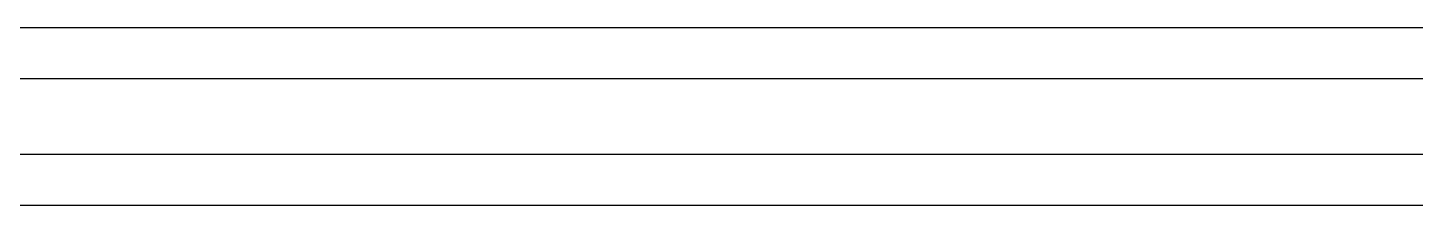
# Model space of a CAD drawing. Extents: x -0.18 to 2.18, y -0.18 to 2.58.
# Drawn here: x 0.656 to 1.0876, y 0.874 to 0.9292 of the extents above; entities that cross this region are included whole.
import ezdxf

# ---------------------------------------------------------------- set-up
doc = ezdxf.new("R2010")
doc.units = 0
doc.header["$MEASUREMENT"] = 0
doc.layers.add('BLACK', color=7, linetype='CONTINUOUS')

msp = doc.modelspace()

# ---------------------------------------------------------------- linework, layer by layer
at = {"layer": 'BLACK', "linetype": 'CONTINUOUS'}
for p, q in [((1.44759, 0.92915), (0.61036, 0.92915)), ((0.14269, 0.91339), (1.45574, 0.91339)), ((1.46063, 0.88976), (0.1378, 0.88976)), ((0.34264, 0.874), (0.65736, 0.874)), ((0.65736, 0.874), (0.65748, 0.87402)), ((0.65748, 0.87402), (0.6576, 0.874)), ((0.6576, 0.874), (0.80303, 0.874)), ((0.80303, 0.874), (0.80315, 0.87402)), ((0.80315, 0.87402), (0.80327, 0.874)), ((0.80327, 0.874), (0.93688, 0.874)), ((0.93688, 0.874), (0.93701, 0.87402)), ((0.93701, 0.87402), (0.93713, 0.874)), ((0.93713, 0.874), (1.46335, 0.874))]:
    msp.add_line(p, q, dxfattribs=at)

doc.saveas('drawing.dxf')
